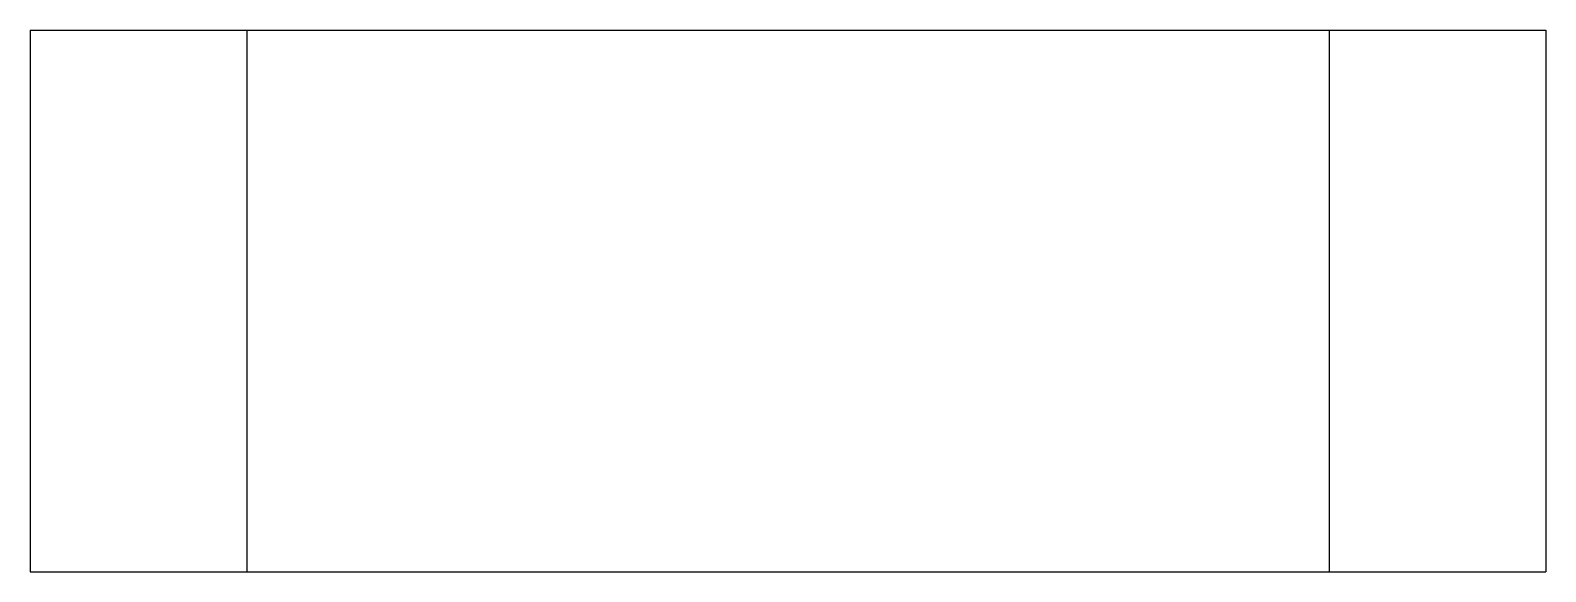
# Paper-space layout '_Front' of a CAD drawing. Header units: centimetres. Extents: x -21.4 to -20, y 0 to 0.5.
import ezdxf

# ---------------------------------------------------------------- set-up
doc = ezdxf.new("R2010")
doc.units = ezdxf.units.CM

psp = doc.layouts.new('_Front')

# ---------------------------------------------------------------- linework, layer by layer
at = {"color": 7, "linetype": 'Continuous', "lineweight": 25}
for p, q in [((-21.4, 0.5), (-20, 0.5)), ((-21.4, 0.5), (-21.4, 0)), ((-21.2, 0.5), (-21.2, 0)), ((-20.2, 0.5), (-20.2, 0)), ((-20, 0.5), (-20, 0)), ((-21.4, 0), (-20, 0))]:
    psp.add_line(p, q, dxfattribs=at)

doc.saveas('drawing.dxf')
